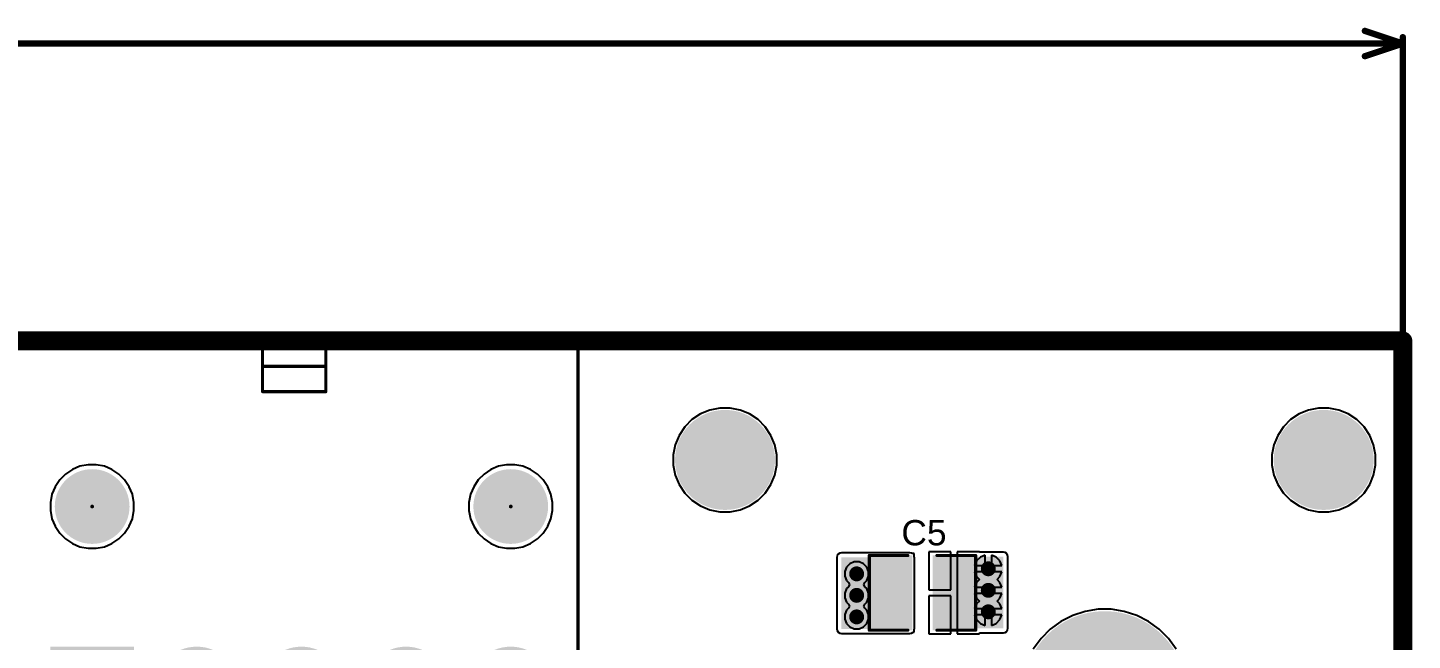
# Model space of a CAD drawing. Header units: millimetres. Extents: x -11 to 156, y -11 to 109.
# Drawn here: x 100.4 to 156, y 84.4 to 109 of the extents above; entities that cross this region are included whole.
import ezdxf

# ---------------------------------------------------------------- set-up
doc = ezdxf.new("R2010")
doc.units = ezdxf.units.MM
for name, color, linetype in [('BottomLayer', 5, 'Continuous'), ('BottomSolder', 6, 'Continuous'), ('Mechanical1', 6, 'Continuous'), ('Mechanical2', 216, 'Continuous'), ('MultiLayer', 9, 'Continuous'), ('PadHoleLayer', 156, 'Continuous'), ('TopLayer', 1, 'Continuous'), ('TopOverlay', 2, 'Continuous'), ('TopPaste', 8, 'Continuous'), ('TopSolder', 216, 'Continuous'), ('ViaHoleLayer', 16, 'Continuous')]:
    doc.layers.add(name, color=color, linetype=linetype)
doc.styles.add('Arial', font='', dxfattribs={"height": 0.2})
doc.styles.get('Arial').set_extended_font_data('Arial')

# ---------------------------------------------------------------- blocks, each defined once
blk = doc.blocks.new('0039301100_81')
at = {"layer": 'BottomLayer'}
h = blk.add_hatch(color=5, dxfattribs=at)
edge = h.paths.add_edge_path()
edge.add_arc((-16.8, 5.5), 1.6, 0, 360)
h = blk.add_hatch(color=5, dxfattribs=at)
edge = h.paths.add_edge_path()
edge.add_arc((-12.6, 5.5), 1.6, 0, 360)
h = blk.add_hatch(color=5, dxfattribs=at)
edge = h.paths.add_edge_path()
edge.add_arc((-8.4, 5.5), 1.6, 0, 360)
h = blk.add_hatch(color=5, dxfattribs=at)
edge = h.paths.add_edge_path()
edge.add_arc((-4.2, 5.5), 1.6, 0, 360)
h = blk.add_hatch(color=5, dxfattribs=at)
edge = h.paths.add_edge_path()
edge.add_arc((0, 5.5), 1.6, 0, 360)
h = blk.add_hatch(color=5, dxfattribs=at)
edge = h.paths.add_edge_path()
edge.add_arc((-16.8, 0), 1.6, 0, 360)
h = blk.add_hatch(color=5, dxfattribs=at)
edge = h.paths.add_edge_path()
edge.add_arc((-12.6, 0), 1.6, 0, 360)
h = blk.add_hatch(color=5, dxfattribs=at)
edge = h.paths.add_edge_path()
edge.add_arc((-8.4, 0), 1.6, 0, 360)
h = blk.add_hatch(color=5, dxfattribs=at)
edge = h.paths.add_edge_path()
edge.add_arc((-4.2, 0), 1.6, 0, 360)
blk.add_hatch(color=5, dxfattribs=at).paths.add_polyline_path([(-1.6, 1.6), (1.6, 1.6), (1.6, -1.6), (-1.6, -1.6)])
at = {"layer": 'BottomSolder'}
h = blk.add_hatch(color=6, dxfattribs=at)
edge = h.paths.add_edge_path()
edge.add_arc((-16.8, 5.5), 1.676, 0, 360)
h = blk.add_hatch(color=6, dxfattribs=at)
edge = h.paths.add_edge_path()
edge.add_arc((-12.6, 5.5), 1.676, 0, 360)
h = blk.add_hatch(color=6, dxfattribs=at)
edge = h.paths.add_edge_path()
edge.add_arc((-8.4, 5.5), 1.676, 0, 360)
h = blk.add_hatch(color=6, dxfattribs=at)
edge = h.paths.add_edge_path()
edge.add_arc((-4.2, 5.5), 1.676, 0, 360)
h = blk.add_hatch(color=6, dxfattribs=at)
edge = h.paths.add_edge_path()
edge.add_arc((0, 5.5), 1.676, 0, 360)
h = blk.add_hatch(color=6, dxfattribs=at)
edge = h.paths.add_edge_path()
edge.add_arc((-16.8, 0), 1.676, 0, 360)
h = blk.add_hatch(color=6, dxfattribs=at)
edge = h.paths.add_edge_path()
edge.add_arc((-12.6, 0), 1.676, 0, 360)
h = blk.add_hatch(color=6, dxfattribs=at)
edge = h.paths.add_edge_path()
edge.add_arc((-8.4, 0), 1.676, 0, 360)
h = blk.add_hatch(color=6, dxfattribs=at)
edge = h.paths.add_edge_path()
edge.add_arc((-4.2, 0), 1.676, 0, 360)
blk.add_hatch(color=6, dxfattribs=at).paths.add_polyline_path([(-1.676, 1.676), (1.676, 1.676), (1.676, -1.676), (-1.676, -1.676)])
h = blk.add_hatch(color=6, dxfattribs=at)
edge = h.paths.add_edge_path()
edge.add_arc((-16.8, -7.3), 0.0762, 0, 360)
h = blk.add_hatch(color=6, dxfattribs=at)
edge = h.paths.add_edge_path()
edge.add_arc((0, -7.3), 0.0762, 0, 360)
at = {"layer": 'MultiLayer'}
h = blk.add_hatch(color=9, dxfattribs=at)
edge = h.paths.add_edge_path()
edge.add_arc((-16.8, 5.5), 1.6, 0, 360)
h = blk.add_hatch(color=9, dxfattribs=at)
edge = h.paths.add_edge_path()
edge.add_arc((-12.6, 5.5), 1.6, 0, 360)
h = blk.add_hatch(color=9, dxfattribs=at)
edge = h.paths.add_edge_path()
edge.add_arc((-8.4, 5.5), 1.6, 0, 360)
h = blk.add_hatch(color=9, dxfattribs=at)
edge = h.paths.add_edge_path()
edge.add_arc((-4.2, 5.5), 1.6, 0, 360)
h = blk.add_hatch(color=9, dxfattribs=at)
edge = h.paths.add_edge_path()
edge.add_arc((0, 5.5), 1.6, 0, 360)
h = blk.add_hatch(color=9, dxfattribs=at)
edge = h.paths.add_edge_path()
edge.add_arc((-16.8, 0), 1.6, 0, 360)
h = blk.add_hatch(color=9, dxfattribs=at)
edge = h.paths.add_edge_path()
edge.add_arc((-12.6, 0), 1.6, 0, 360)
h = blk.add_hatch(color=9, dxfattribs=at)
edge = h.paths.add_edge_path()
edge.add_arc((-8.4, 0), 1.6, 0, 360)
h = blk.add_hatch(color=9, dxfattribs=at)
edge = h.paths.add_edge_path()
edge.add_arc((-4.2, 0), 1.6, 0, 360)
at = {"layer": 'PadHoleLayer'}
h = blk.add_hatch(color=156, dxfattribs=at)
edge = h.paths.add_edge_path()
edge.add_arc((-16.8, 5.5), 0.91, 0, 360)
h = blk.add_hatch(color=156, dxfattribs=at)
edge = h.paths.add_edge_path()
edge.add_arc((-12.6, 5.5), 0.91, 0, 360)
h = blk.add_hatch(color=156, dxfattribs=at)
edge = h.paths.add_edge_path()
edge.add_arc((-8.4, 5.5), 0.91, 0, 360)
h = blk.add_hatch(color=156, dxfattribs=at)
edge = h.paths.add_edge_path()
edge.add_arc((-4.2, 5.5), 0.91, 0, 360)
h = blk.add_hatch(color=156, dxfattribs=at)
edge = h.paths.add_edge_path()
edge.add_arc((0, 5.5), 0.91, 0, 360)
h = blk.add_hatch(color=156, dxfattribs=at)
edge = h.paths.add_edge_path()
edge.add_arc((-16.8, 0), 0.91, 0, 360)
h = blk.add_hatch(color=156, dxfattribs=at)
edge = h.paths.add_edge_path()
edge.add_arc((-12.6, 0), 0.91, 0, 360)
h = blk.add_hatch(color=156, dxfattribs=at)
edge = h.paths.add_edge_path()
edge.add_arc((-8.4, 0), 0.91, 0, 360)
h = blk.add_hatch(color=156, dxfattribs=at)
edge = h.paths.add_edge_path()
edge.add_arc((-4.2, 0), 0.91, 0, 360)
h = blk.add_hatch(color=156, dxfattribs=at)
edge = h.paths.add_edge_path()
edge.add_arc((0, 0), 0.91, 0, 360)
h = blk.add_hatch(color=156, dxfattribs=at)
edge = h.paths.add_edge_path()
edge.add_arc((-16.8, -7.3), 1.5, 0, 360)
h = blk.add_hatch(color=156, dxfattribs=at)
edge = h.paths.add_edge_path()
edge.add_arc((0, -7.3), 1.5, 0, 360)
at = {"layer": 'TopLayer'}
h = blk.add_hatch(color=1, dxfattribs=at)
edge = h.paths.add_edge_path()
edge.add_arc((-16.8, 5.5), 1.6, 0, 360)
h = blk.add_hatch(color=1, dxfattribs=at)
edge = h.paths.add_edge_path()
edge.add_arc((-12.6, 5.5), 1.6, 0, 360)
h = blk.add_hatch(color=1, dxfattribs=at)
edge = h.paths.add_edge_path()
edge.add_arc((-8.4, 5.5), 1.6, 0, 360)
h = blk.add_hatch(color=1, dxfattribs=at)
edge = h.paths.add_edge_path()
edge.add_arc((-4.2, 5.5), 1.6, 0, 360)
h = blk.add_hatch(color=1, dxfattribs=at)
edge = h.paths.add_edge_path()
edge.add_arc((0, 5.5), 1.6, 0, 360)
h = blk.add_hatch(color=1, dxfattribs=at)
edge = h.paths.add_edge_path()
edge.add_arc((-16.8, 0), 1.6, 0, 360)
h = blk.add_hatch(color=1, dxfattribs=at)
edge = h.paths.add_edge_path()
edge.add_arc((-12.6, 0), 1.6, 0, 360)
h = blk.add_hatch(color=1, dxfattribs=at)
edge = h.paths.add_edge_path()
edge.add_arc((-8.4, 0), 1.6, 0, 360)
h = blk.add_hatch(color=1, dxfattribs=at)
edge = h.paths.add_edge_path()
edge.add_arc((-4.2, 0), 1.6, 0, 360)
blk.add_hatch(color=1, dxfattribs=at).paths.add_polyline_path([(-1.6, 1.6), (1.6, 1.6), (1.6, -1.6), (-1.6, -1.6)])
at = {"layer": 'TopSolder'}
h = blk.add_hatch(color=216, dxfattribs=at)
edge = h.paths.add_edge_path()
edge.add_arc((-16.8, 5.5), 1.676, 0, 360)
h = blk.add_hatch(color=216, dxfattribs=at)
edge = h.paths.add_edge_path()
edge.add_arc((-12.6, 5.5), 1.676, 0, 360)
h = blk.add_hatch(color=216, dxfattribs=at)
edge = h.paths.add_edge_path()
edge.add_arc((-8.4, 5.5), 1.676, 0, 360)
h = blk.add_hatch(color=216, dxfattribs=at)
edge = h.paths.add_edge_path()
edge.add_arc((-4.2, 5.5), 1.676, 0, 360)
h = blk.add_hatch(color=216, dxfattribs=at)
edge = h.paths.add_edge_path()
edge.add_arc((0, 5.5), 1.676, 0, 360)
h = blk.add_hatch(color=216, dxfattribs=at)
edge = h.paths.add_edge_path()
edge.add_arc((-16.8, 0), 1.676, 0, 360)
h = blk.add_hatch(color=216, dxfattribs=at)
edge = h.paths.add_edge_path()
edge.add_arc((-12.6, 0), 1.676, 0, 360)
h = blk.add_hatch(color=216, dxfattribs=at)
edge = h.paths.add_edge_path()
edge.add_arc((-8.4, 0), 1.676, 0, 360)
h = blk.add_hatch(color=216, dxfattribs=at)
edge = h.paths.add_edge_path()
edge.add_arc((-4.2, 0), 1.676, 0, 360)
blk.add_hatch(color=216, dxfattribs=at).paths.add_polyline_path([(-1.676, 1.676), (1.676, 1.676), (1.676, -1.676), (-1.676, -1.676)])
h = blk.add_hatch(color=216, dxfattribs=at)
edge = h.paths.add_edge_path()
edge.add_arc((-16.8, -7.3), 0.0762, 0, 360)
h = blk.add_hatch(color=216, dxfattribs=at)
edge = h.paths.add_edge_path()
edge.add_arc((0, -7.3), 0.0762, 0, 360)
at = {"layer": 'TopOverlay', "const_width": 0.127}
for points in [[(-18.276, 6.04), (-19.5, 6.04)], [(-19.5, 6.04), (-19.5, -13.9)], [(3.1, 6.04), (1.476, 6.04)], [(3.1, 6.04), (3.1, -13.9)], [(-9.378, -11.911), (-9.378, -13.9)], [(-6.838, -11.911), (-9.378, -11.911)], [(-6.838, -11.911), (-6.838, -13.9)], [(-6.838, -12.928), (-9.378, -12.928)], [(3.1, -13.9), (-19.5, -13.9)]]:
    blk.add_lwpolyline(points, dxfattribs=at)
at = {"layer": 'TopOverlay', "const_width": 0.0635}
for points in [[(-19.532, 6.04, 1), (-19.468, 6.04, 1)], [(-19.532, 6.04, 1), (-19.468, 6.04, 1)], [(-18.308, 6.04, 1), (-18.244, 6.04, 1)], [(1.444, 6.04, 1), (1.508, 6.04, 1)], [(3.068, 6.04, 1), (3.132, 6.04, 1)], [(3.068, 6.04, 1), (3.132, 6.04, 1)], [(-9.41, -11.911, 1), (-9.347, -11.911, 1)], [(-9.41, -11.911, 1), (-9.347, -11.911, 1)], [(-6.87, -11.911, 1), (-6.807, -11.911, 1)], [(-6.87, -11.911, 1), (-6.807, -11.911, 1)], [(-9.41, -12.928, 1), (-9.347, -12.928, 1)], [(-6.87, -12.928, 1), (-6.807, -12.928, 1)], [(-19.532, -13.9, 1), (-19.468, -13.9, 1)], [(-19.532, -13.9, 1), (-19.468, -13.9, 1)], [(-9.41, -13.9, 1), (-9.347, -13.9, 1)], [(-6.87, -13.9, 1), (-6.807, -13.9, 1)], [(3.068, -13.9, 1), (3.132, -13.9, 1)], [(3.068, -13.9, 1), (3.132, -13.9, 1)]]:
    blk.add_lwpolyline(points, format="xyb", close=True, dxfattribs=at)
at = {"layer": 'TopOverlay'}
blk.add_text('1', height=1.016, dxfattribs=at).set_placement((2.181, -0.479))
blk = doc.blocks.new('C___1210_120')
at = {"layer": 'TopLayer'}
for points in [[(-2.032, 1.397), (-0.508, 1.397), (-0.508, -1.397), (-2.032, -1.397)], [(0.508, 1.397), (2.032, 1.397), (2.032, -1.397), (0.508, -1.397)]]:
    blk.add_hatch(color=1, dxfattribs=at).paths.add_polyline_path(points)
at = {"layer": 'TopPaste'}
for points in [[(-2.032, 1.397), (-0.508, 1.397), (-0.508, -1.397), (-2.032, -1.397)], [(0.508, 1.397), (2.032, 1.397), (2.032, -1.397), (0.508, -1.397)]]:
    blk.add_hatch(color=8, dxfattribs=at).paths.add_polyline_path(points)
at = {"layer": 'TopSolder'}
for points in [[(-2.1336, 1.4986), (-0.4064, 1.4986), (-0.4064, -1.4986), (-2.1336, -1.4986)], [(0.4064, 1.4986), (2.1336, 1.4986), (2.1336, -1.4986), (0.4064, -1.4986)]]:
    blk.add_hatch(color=216, dxfattribs=at).paths.add_polyline_path(points)
at = {"layer": 'TopOverlay', "const_width": 0.127}
for points in [[(-2.1336, 1.4986), (-0.5842, 1.4986)], [(-2.1336, -1.4986), (-2.1336, 1.4986)], [(0.5842, 1.4986), (2.1336, 1.4986)], [(2.1336, -1.4986), (2.1336, 1.4986)], [(-2.1336, -1.4986), (-0.5842, -1.4986)], [(0.5842, -1.4986), (2.1336, -1.4986)]]:
    blk.add_lwpolyline(points, dxfattribs=at)
at = {"layer": 'TopOverlay', "const_width": 0.0635}
for points in [[(-2.16535, 1.4986, 1), (-2.10185, 1.4986, 1)], [(-2.16535, 1.4986, 1), (-2.10185, 1.4986, 1)], [(-0.61595, 1.4986, 1), (-0.55245, 1.4986, 1)], [(0.55245, 1.4986, 1), (0.61595, 1.4986, 1)], [(2.10185, 1.4986, 1), (2.16535, 1.4986, 1)], [(2.10185, 1.4986, 1), (2.16535, 1.4986, 1)], [(-2.16535, -1.4986, 1), (-2.10185, -1.4986, 1)], [(-2.16535, -1.4986, 1), (-2.10185, -1.4986, 1)], [(-0.61595, -1.4986, 1), (-0.55245, -1.4986, 1)], [(0.55245, -1.4986, 1), (0.61595, -1.4986, 1)], [(2.10185, -1.4986, 1), (2.16535, -1.4986, 1)], [(2.10185, -1.4986, 1), (2.16535, -1.4986, 1)]]:
    blk.add_lwpolyline(points, format="xyb", close=True, dxfattribs=at)

msp = doc.modelspace()

# ---------------------------------------------------------------- hatches: boundary and pattern name
at = {"layer": 'BottomLayer'}
h = msp.add_hatch(color=5, dxfattribs=at)
edge = h.paths.add_edge_path()
edge.add_arc((128.372, 91.618), 1.905, 0, 360)
h = msp.add_hatch(color=5, dxfattribs=at)
edge = h.paths.add_edge_path()
edge.add_arc((152.4, 91.618), 1.905, 0, 360)
h = msp.add_hatch(color=5, dxfattribs=at)
edge = h.paths.add_edge_path()
edge.add_arc((133.655, 87.046), 0.3, 0, 360)
h = msp.add_hatch(color=5, dxfattribs=at)
edge = h.paths.add_edge_path()
edge.add_arc((138.938, 87.249), 0.3, 0, 360)
h = msp.add_hatch(color=5, dxfattribs=at)
edge = h.paths.add_edge_path()
edge.add_arc((133.655, 86.182), 0.3, 0, 360)
h = msp.add_hatch(color=5, dxfattribs=at)
edge = h.paths.add_edge_path()
edge.add_arc((138.938, 86.385), 0.3, 0, 360)
h = msp.add_hatch(color=5, dxfattribs=at)
edge = h.paths.add_edge_path()
edge.add_arc((133.655, 85.319), 0.3, 0, 360)
h = msp.add_hatch(color=5, dxfattribs=at)
edge = h.paths.add_edge_path()
edge.add_arc((138.938, 85.522), 0.3, 0, 360)
h = msp.add_hatch(color=5, dxfattribs=at)
edge = h.paths.add_edge_path()
edge.add_arc((143.612, 82.271), 3.175, 0, 360)
at = {"layer": 'BottomSolder'}
h = msp.add_hatch(color=6, dxfattribs=at)
edge = h.paths.add_edge_path()
edge.add_arc((128.372, 91.618), 2.007, 0, 360)
h = msp.add_hatch(color=6, dxfattribs=at)
edge = h.paths.add_edge_path()
edge.add_arc((152.4, 91.618), 2.007, 0, 360)
h = msp.add_hatch(color=6, dxfattribs=at)
edge = h.paths.add_edge_path()
edge.add_arc((133.655, 87.046), 0.402, 0, 360)
h = msp.add_hatch(color=6, dxfattribs=at)
edge = h.paths.add_edge_path()
edge.add_arc((138.938, 87.249), 0.402, 0, 360)
h = msp.add_hatch(color=6, dxfattribs=at)
edge = h.paths.add_edge_path()
edge.add_arc((138.938, 86.385), 0.402, 0, 360)
h = msp.add_hatch(color=6, dxfattribs=at)
edge = h.paths.add_edge_path()
edge.add_arc((133.655, 86.182), 0.402, 0, 360)
h = msp.add_hatch(color=6, dxfattribs=at)
edge = h.paths.add_edge_path()
edge.add_arc((133.655, 85.319), 0.402, 0, 360)
h = msp.add_hatch(color=6, dxfattribs=at)
edge = h.paths.add_edge_path()
edge.add_arc((138.938, 85.522), 0.402, 0, 360)
h = msp.add_hatch(color=6, dxfattribs=at)
edge = h.paths.add_edge_path()
edge.add_arc((143.612, 82.271), 3.277, 0, 360)
at = {"layer": 'MultiLayer'}
h = msp.add_hatch(color=9, dxfattribs=at)
edge = h.paths.add_edge_path()
edge.add_arc((128.372, 91.618), 1.905, 0, 360)
h = msp.add_hatch(color=9, dxfattribs=at)
edge = h.paths.add_edge_path()
edge.add_arc((152.4, 91.618), 1.905, 0, 360)
h = msp.add_hatch(color=9, dxfattribs=at)
edge = h.paths.add_edge_path()
edge.add_arc((143.612, 82.271), 3.175, 0, 360)
at = {"layer": 'PadHoleLayer'}
h = msp.add_hatch(color=156, dxfattribs=at)
edge = h.paths.add_edge_path()
edge.add_arc((128.372, 91.618), 1.587, 0, 360)
h = msp.add_hatch(color=156, dxfattribs=at)
edge = h.paths.add_edge_path()
edge.add_arc((152.4, 91.618), 1.587, 0, 360)
at = {"layer": 'TopLayer'}
h = msp.add_hatch(color=1, dxfattribs=at)
edge = h.paths.add_edge_path()
edge.add_arc((128.372, 91.618), 1.905, 0, 360)
h = msp.add_hatch(color=1, dxfattribs=at)
edge = h.paths.add_edge_path()
edge.add_arc((152.4, 91.618), 1.905, 0, 360)
for points in [[(135.788, 87.706), (133.045, 87.706), (133.045, 84.836), (135.788, 84.836)], [(136.804, 84.861), (139.548, 84.861), (139.548, 87.732), (136.804, 87.732)]]:
    msp.add_hatch(color=1, dxfattribs=at).paths.add_polyline_path(points)
h = msp.add_hatch(color=1, dxfattribs=at)
edge = h.paths.add_edge_path()
edge.add_arc((133.655, 87.046), 0.3, 0, 360)
h = msp.add_hatch(color=1, dxfattribs=at)
edge = h.paths.add_edge_path()
edge.add_arc((138.938, 87.249), 0.3, 0, 360)
h = msp.add_hatch(color=1, dxfattribs=at)
edge = h.paths.add_edge_path()
edge.add_arc((133.655, 86.182), 0.3, 0, 360)
h = msp.add_hatch(color=1, dxfattribs=at)
edge = h.paths.add_edge_path()
edge.add_arc((138.938, 86.385), 0.3, 0, 360)
h = msp.add_hatch(color=1, dxfattribs=at)
edge = h.paths.add_edge_path()
edge.add_arc((133.655, 85.319), 0.3, 0, 360)
h = msp.add_hatch(color=1, dxfattribs=at)
edge = h.paths.add_edge_path()
edge.add_arc((138.938, 85.522), 0.3, 0, 360)
h = msp.add_hatch(color=1, dxfattribs=at)
edge = h.paths.add_edge_path()
edge.add_arc((143.612, 82.271), 3.175, 0, 360)
at = {"layer": 'TopSolder'}
h = msp.add_hatch(color=216, dxfattribs=at)
edge = h.paths.add_edge_path()
edge.add_arc((128.372, 91.618), 2.007, 0, 360)
h = msp.add_hatch(color=216, dxfattribs=at)
edge = h.paths.add_edge_path()
edge.add_arc((152.4, 91.618), 2.007, 0, 360)
h = msp.add_hatch(color=216, dxfattribs=at)
edge = h.paths.add_edge_path()
edge.add_arc((133.655, 87.046), 0.402, 0, 360)
h = msp.add_hatch(color=216, dxfattribs=at)
edge = h.paths.add_edge_path()
edge.add_arc((138.938, 87.249), 0.402, 0, 360)
h = msp.add_hatch(color=216, dxfattribs=at)
edge = h.paths.add_edge_path()
edge.add_arc((138.938, 86.385), 0.402, 0, 360)
h = msp.add_hatch(color=216, dxfattribs=at)
edge = h.paths.add_edge_path()
edge.add_arc((133.655, 86.182), 0.402, 0, 360)
h = msp.add_hatch(color=216, dxfattribs=at)
edge = h.paths.add_edge_path()
edge.add_arc((133.655, 85.319), 0.402, 0, 360)
h = msp.add_hatch(color=216, dxfattribs=at)
edge = h.paths.add_edge_path()
edge.add_arc((138.938, 85.522), 0.402, 0, 360)
h = msp.add_hatch(color=216, dxfattribs=at)
edge = h.paths.add_edge_path()
edge.add_arc((143.612, 82.271), 3.277, 0, 360)
at = {"layer": 'ViaHoleLayer'}
h = msp.add_hatch(color=16, dxfattribs=at)
edge = h.paths.add_edge_path()
edge.add_arc((138.938, 87.249), 0.15, 0, 360)
h = msp.add_hatch(color=16, dxfattribs=at)
edge = h.paths.add_edge_path()
edge.add_arc((133.655, 87.046), 0.15, 0, 360)
h = msp.add_hatch(color=16, dxfattribs=at)
edge = h.paths.add_edge_path()
edge.add_arc((133.655, 86.182), 0.15, 0, 360)
h = msp.add_hatch(color=16, dxfattribs=at)
edge = h.paths.add_edge_path()
edge.add_arc((138.938, 86.385), 0.15, 0, 360)
h = msp.add_hatch(color=16, dxfattribs=at)
edge = h.paths.add_edge_path()
edge.add_arc((138.938, 85.522), 0.15, 0, 360)
h = msp.add_hatch(color=16, dxfattribs=at)
edge = h.paths.add_edge_path()
edge.add_arc((133.655, 85.319), 0.15, 0, 360)

# ---------------------------------------------------------------- linework, layer by layer
at = {"layer": 'BottomLayer'}
for p, q in [((-3.2, 96.393), (155.485, 96.418)), ((155.485, 96.418), (155.575, 96.329)), ((155.575, 96.329), (155.575, -5.08)), ((127.385, 93.464), (127.044, 93.236)), ((127.764, 93.621), (127.385, 93.464)), ((128.166, 93.701), (127.764, 93.621)), ((128.577, 93.701), (128.166, 93.701)), ((128.979, 93.621), (128.577, 93.701)), ((129.358, 93.464), (128.979, 93.621)), ((129.699, 93.236), (129.358, 93.464)), ((151.413, 93.464), (151.072, 93.236)), ((151.792, 93.621), (151.413, 93.464)), ((152.195, 93.701), (151.792, 93.621)), ((152.605, 93.701), (152.195, 93.701)), ((153.008, 93.621), (152.605, 93.701)), ((153.387, 93.464), (153.008, 93.621)), ((153.728, 93.236), (153.387, 93.464)), ((126.754, 92.946), (126.526, 92.604)), ((127.044, 93.236), (126.754, 92.946)), ((129.989, 92.946), (129.699, 93.236)), ((130.217, 92.604), (129.989, 92.946)), ((150.782, 92.946), (150.554, 92.604)), ((151.072, 93.236), (150.782, 92.946)), ((154.018, 92.946), (153.728, 93.236)), ((154.246, 92.604), (154.018, 92.946)), ((126.526, 92.604), (126.369, 92.225)), ((130.374, 92.225), (130.217, 92.604)), ((150.554, 92.604), (150.397, 92.225)), ((154.403, 92.225), (154.246, 92.604)), ((126.369, 92.225), (126.289, 91.823)), ((126.289, 91.823), (126.289, 91.413)), ((130.454, 91.823), (130.374, 92.225)), ((130.454, 91.413), (130.454, 91.823)), ((150.397, 92.225), (150.317, 91.823)), ((150.317, 91.823), (150.317, 91.413)), ((154.483, 91.823), (154.403, 92.225)), ((154.483, 91.413), (154.483, 91.823)), ((102.177, 91.235), (101.902, 91.052)), ((102.482, 91.362), (102.177, 91.235)), ((102.806, 91.426), (102.482, 91.362)), ((103.137, 91.426), (102.806, 91.426)), ((103.461, 91.362), (103.137, 91.426)), ((103.766, 91.235), (103.461, 91.362)), ((104.041, 91.052), (103.766, 91.235)), ((118.977, 91.235), (118.702, 91.052)), ((119.282, 91.362), (118.977, 91.235)), ((119.606, 91.426), (119.282, 91.362)), ((119.937, 91.426), (119.606, 91.426)), ((120.261, 91.362), (119.937, 91.426)), ((120.566, 91.235), (120.261, 91.362)), ((120.841, 91.052), (120.566, 91.235)), ((126.289, 91.413), (126.369, 91.01)), ((130.374, 91.01), (130.454, 91.413)), ((150.317, 91.413), (150.397, 91.01)), ((154.403, 91.01), (154.483, 91.413)), ((101.668, 90.818), (101.485, 90.543)), ((101.902, 91.052), (101.668, 90.818)), ((104.275, 90.818), (104.041, 91.052)), ((104.458, 90.543), (104.275, 90.818)), ((118.468, 90.818), (118.285, 90.543)), ((118.702, 91.052), (118.468, 90.818)), ((121.075, 90.818), (120.841, 91.052)), ((121.258, 90.543), (121.075, 90.818)), ((126.369, 91.01), (126.526, 90.631)), ((126.526, 90.631), (126.754, 90.29)), ((129.989, 90.29), (130.217, 90.631)), ((130.217, 90.631), (130.374, 91.01)), ((150.397, 91.01), (150.554, 90.631)), ((150.554, 90.631), (150.782, 90.29)), ((154.018, 90.29), (154.246, 90.631)), ((154.246, 90.631), (154.403, 91.01)), ((101.358, 90.238), (101.294, 89.914)), ((101.485, 90.543), (101.358, 90.238)), ((104.585, 90.238), (104.458, 90.543)), ((104.649, 89.914), (104.585, 90.238)), ((118.158, 90.238), (118.094, 89.914)), ((118.285, 90.543), (118.158, 90.238)), ((121.385, 90.238), (121.258, 90.543)), ((121.449, 89.914), (121.385, 90.238)), ((126.754, 90.29), (127.044, 90)), ((129.699, 90), (129.989, 90.29)), ((150.782, 90.29), (151.072, 90)), ((153.728, 90), (154.018, 90.29)), ((101.294, 89.914), (101.294, 89.583)), ((101.294, 89.583), (101.358, 89.259)), ((104.585, 89.259), (104.649, 89.583)), ((104.649, 89.583), (104.649, 89.914)), ((118.094, 89.914), (118.094, 89.583)), ((118.094, 89.583), (118.158, 89.259)), ((121.385, 89.259), (121.449, 89.583)), ((121.449, 89.583), (121.449, 89.914)), ((127.044, 90), (127.385, 89.772)), ((127.385, 89.772), (127.764, 89.615)), ((127.764, 89.615), (128.166, 89.535)), ((128.166, 89.535), (128.577, 89.535)), ((128.577, 89.535), (128.979, 89.615)), ((128.979, 89.615), (129.358, 89.772)), ((129.358, 89.772), (129.699, 90)), ((151.072, 90), (151.413, 89.772)), ((151.413, 89.772), (151.792, 89.615)), ((151.792, 89.615), (152.195, 89.535)), ((152.195, 89.535), (152.605, 89.535)), ((152.605, 89.535), (153.008, 89.615)), ((153.008, 89.615), (153.387, 89.772)), ((153.387, 89.772), (153.728, 90)), ((101.358, 89.259), (101.485, 88.954)), ((101.485, 88.954), (101.668, 88.679)), ((104.275, 88.679), (104.458, 88.954)), ((104.458, 88.954), (104.585, 89.259)), ((118.158, 89.259), (118.285, 88.954)), ((118.285, 88.954), (118.468, 88.679)), ((121.075, 88.679), (121.258, 88.954)), ((121.258, 88.954), (121.385, 89.259)), ((101.668, 88.679), (101.902, 88.445)), ((101.902, 88.445), (102.177, 88.262)), ((103.766, 88.262), (104.041, 88.445)), ((104.041, 88.445), (104.275, 88.679)), ((118.468, 88.679), (118.702, 88.445)), ((118.702, 88.445), (118.977, 88.262)), ((120.566, 88.262), (120.841, 88.445)), ((120.841, 88.445), (121.075, 88.679)), ((102.177, 88.262), (102.482, 88.135)), ((102.482, 88.135), (102.806, 88.071)), ((102.806, 88.071), (103.137, 88.071)), ((103.137, 88.071), (103.461, 88.135)), ((103.461, 88.135), (103.766, 88.262)), ((118.977, 88.262), (119.282, 88.135)), ((119.282, 88.135), (119.606, 88.071)), ((119.606, 88.071), (119.937, 88.071)), ((119.937, 88.071), (120.261, 88.135)), ((120.261, 88.135), (120.566, 88.262)), ((133.25, 87.316), (133.177, 87.141)), ((133.384, 87.451), (133.25, 87.316)), ((133.56, 87.524), (133.384, 87.451)), ((133.75, 87.524), (133.56, 87.524)), ((133.925, 87.451), (133.75, 87.524)), ((134.06, 87.316), (133.925, 87.451)), ((134.133, 87.141), (134.06, 87.316)), ((138.468, 87.563), (138.391, 87.376)), ((138.391, 87.376), (138.811, 87.376)), ((138.624, 87.719), (138.468, 87.563)), ((138.811, 87.796), (138.624, 87.719)), ((138.811, 87.376), (138.811, 87.796)), ((139.252, 87.719), (139.065, 87.796)), ((139.065, 87.796), (139.065, 87.376)), ((139.065, 87.376), (139.485, 87.376)), ((139.408, 87.563), (139.252, 87.719)), ((139.485, 87.376), (139.408, 87.563)), ((133.177, 87.141), (133.177, 86.951)), ((133.177, 86.951), (133.25, 86.775)), ((133.25, 86.775), (133.328, 86.697)), ((133.328, 86.697), (133.37, 86.614)), ((133.939, 86.614), (133.982, 86.697)), ((133.982, 86.697), (134.06, 86.775)), ((134.06, 86.775), (134.133, 86.951)), ((134.133, 86.951), (134.133, 87.141)), ((139.485, 87.122), (138.391, 87.122)), ((138.391, 87.122), (138.468, 86.935)), ((138.468, 86.699), (138.391, 86.512)), ((138.468, 86.935), (138.586, 86.817)), ((138.586, 86.817), (138.468, 86.699)), ((139.29, 86.817), (139.408, 86.935)), ((139.408, 86.699), (139.29, 86.817)), ((139.408, 86.935), (139.485, 87.122)), ((139.485, 86.512), (139.408, 86.699)), ((133.25, 86.453), (133.177, 86.277)), ((133.177, 86.277), (133.177, 86.087)), ((133.328, 86.531), (133.25, 86.453)), ((133.37, 86.614), (133.328, 86.531)), ((133.982, 86.531), (133.939, 86.614)), ((134.06, 86.453), (133.982, 86.531)), ((134.133, 86.277), (134.06, 86.453)), ((134.133, 86.087), (134.133, 86.277)), ((138.391, 86.512), (139.485, 86.512)), ((139.485, 86.258), (138.391, 86.258)), ((138.391, 86.258), (138.468, 86.072)), ((139.408, 86.072), (139.485, 86.258)), ((133.177, 86.087), (133.25, 85.912)), ((133.25, 85.589), (133.177, 85.414)), ((133.25, 85.912), (133.328, 85.833)), ((133.328, 85.667), (133.25, 85.589)), ((133.328, 85.833), (133.37, 85.75)), ((133.37, 85.75), (133.328, 85.667)), ((133.939, 85.75), (133.982, 85.833)), ((133.982, 85.667), (133.939, 85.75)), ((133.982, 85.833), (134.06, 85.912)), ((134.06, 85.589), (133.982, 85.667)), ((134.06, 85.912), (134.133, 86.087)), ((134.133, 85.414), (134.06, 85.589)), ((138.468, 85.836), (138.391, 85.649)), ((138.391, 85.649), (139.485, 85.649)), ((138.468, 86.072), (138.586, 85.954)), ((138.586, 85.954), (138.468, 85.836)), ((139.29, 85.954), (139.408, 86.072)), ((139.408, 85.836), (139.29, 85.954)), ((139.485, 85.649), (139.408, 85.836)), ((143.348, 85.623), (142.826, 85.541)), ((143.875, 85.623), (143.348, 85.623)), ((144.397, 85.541), (143.875, 85.623)), ((133.177, 85.414), (133.177, 85.224)), ((133.177, 85.224), (133.25, 85.048)), ((133.25, 85.048), (133.384, 84.914)), ((133.925, 84.914), (134.06, 85.048)), ((134.06, 85.048), (134.133, 85.224)), ((134.133, 85.224), (134.133, 85.414)), ((138.811, 85.395), (138.391, 85.395)), ((138.391, 85.395), (138.468, 85.208)), ((138.468, 85.208), (138.624, 85.052)), ((138.624, 85.052), (138.811, 84.975)), ((138.811, 84.975), (138.811, 85.395)), ((139.485, 85.395), (139.065, 85.395)), ((139.065, 85.395), (139.065, 84.975)), ((139.065, 84.975), (139.252, 85.052)), ((139.252, 85.052), (139.408, 85.208)), ((139.408, 85.208), (139.485, 85.395)), ((141.854, 85.138), (141.427, 84.828)), ((142.325, 85.378), (141.854, 85.138)), ((142.826, 85.541), (142.325, 85.378)), ((144.899, 85.378), (144.397, 85.541)), ((145.369, 85.138), (144.899, 85.378)), ((145.796, 84.828), (145.369, 85.138)), ((133.384, 84.914), (133.56, 84.841)), ((133.56, 84.841), (133.75, 84.841)), ((133.75, 84.841), (133.925, 84.914)), ((141.427, 84.828), (141.054, 84.455)), ((146.169, 84.455), (145.796, 84.828)), ((141.054, 84.455), (140.744, 84.028)), ((146.479, 84.028), (146.169, 84.455))]:
    msp.add_line(p, q, dxfattribs=at)
at = {"layer": 'Mechanical1', "const_width": 0.254}
for points in [[(154.051, 108.839), (155.575, 108.331)], [(88.659, 108.331), (155.575, 108.331)], [(154.051, 107.823), (155.575, 108.331)], [(155.575, -4.445), (155.575, 108.585)]]:
    msp.add_lwpolyline(points, dxfattribs=at)
at = {"layer": 'Mechanical1', "const_width": 0.127}
for points in [[(153.988, 108.839, 1), (154.115, 108.839, 1)], [(155.512, 108.585, 1), (155.639, 108.585, 1)], [(155.512, 108.331, 1), (155.639, 108.331, 1)], [(155.512, 108.331, 1), (155.639, 108.331, 1)], [(155.512, 108.331, 1), (155.639, 108.331, 1)], [(153.988, 107.823, 1), (154.115, 107.823, 1)]]:
    msp.add_lwpolyline(points, format="xyb", close=True, dxfattribs=at)
at = {"layer": 'Mechanical2', "const_width": 0.762}
for points in [[(-3.226, 96.393), (155.575, 96.393)], [(155.575, 96.393), (155.575, -5.08)]]:
    msp.add_lwpolyline(points, dxfattribs=at)
at = {"layer": 'Mechanical2', "const_width": 0.381}
msp.add_lwpolyline([(155.385, 96.393, 1), (155.766, 96.393, 1)], format="xyb", close=True, dxfattribs=at)
msp.add_lwpolyline([(155.385, 96.393, 1), (155.766, 96.393, 1)], format="xyb", close=True, dxfattribs=at)
at = {"layer": 'TopLayer'}
for p, q in [((-3.2, 96.393), (155.485, 96.418)), ((155.485, 96.418), (155.575, 96.329)), ((155.575, 96.329), (155.575, -5.08)), ((127.385, 93.464), (127.044, 93.236)), ((127.764, 93.621), (127.385, 93.464)), ((128.166, 93.701), (127.764, 93.621)), ((128.577, 93.701), (128.166, 93.701)), ((128.979, 93.621), (128.577, 93.701)), ((129.358, 93.464), (128.979, 93.621)), ((129.699, 93.236), (129.358, 93.464)), ((151.413, 93.464), (151.072, 93.236)), ((151.792, 93.621), (151.413, 93.464)), ((152.195, 93.701), (151.792, 93.621)), ((152.605, 93.701), (152.195, 93.701)), ((153.008, 93.621), (152.605, 93.701)), ((153.387, 93.464), (153.008, 93.621)), ((153.728, 93.236), (153.387, 93.464)), ((126.754, 92.946), (126.526, 92.604)), ((127.044, 93.236), (126.754, 92.946)), ((129.989, 92.946), (129.699, 93.236)), ((130.217, 92.604), (129.989, 92.946)), ((150.782, 92.946), (150.554, 92.604)), ((151.072, 93.236), (150.782, 92.946)), ((154.018, 92.946), (153.728, 93.236)), ((154.246, 92.604), (154.018, 92.946)), ((126.526, 92.604), (126.369, 92.225)), ((130.374, 92.225), (130.217, 92.604)), ((150.554, 92.604), (150.397, 92.225)), ((154.403, 92.225), (154.246, 92.604)), ((126.369, 92.225), (126.289, 91.823)), ((126.289, 91.823), (126.289, 91.413)), ((130.454, 91.823), (130.374, 92.225)), ((130.454, 91.413), (130.454, 91.823)), ((150.397, 92.225), (150.317, 91.823)), ((150.317, 91.823), (150.317, 91.413)), ((154.483, 91.823), (154.403, 92.225)), ((154.483, 91.413), (154.483, 91.823)), ((102.177, 91.235), (101.902, 91.052)), ((102.482, 91.362), (102.177, 91.235)), ((102.806, 91.426), (102.482, 91.362)), ((103.137, 91.426), (102.806, 91.426)), ((103.461, 91.362), (103.137, 91.426)), ((103.766, 91.235), (103.461, 91.362)), ((104.041, 91.052), (103.766, 91.235)), ((118.977, 91.235), (118.702, 91.052)), ((119.282, 91.362), (118.977, 91.235)), ((119.606, 91.426), (119.282, 91.362)), ((119.937, 91.426), (119.606, 91.426)), ((120.261, 91.362), (119.937, 91.426)), ((120.566, 91.235), (120.261, 91.362)), ((120.841, 91.052), (120.566, 91.235)), ((126.289, 91.413), (126.369, 91.01)), ((130.374, 91.01), (130.454, 91.413)), ((150.317, 91.413), (150.397, 91.01)), ((154.403, 91.01), (154.483, 91.413)), ((101.668, 90.818), (101.485, 90.543)), ((101.902, 91.052), (101.668, 90.818)), ((104.275, 90.818), (104.041, 91.052)), ((104.458, 90.543), (104.275, 90.818)), ((118.468, 90.818), (118.285, 90.543)), ((118.702, 91.052), (118.468, 90.818)), ((121.075, 90.818), (120.841, 91.052)), ((121.258, 90.543), (121.075, 90.818)), ((126.369, 91.01), (126.526, 90.631)), ((126.526, 90.631), (126.754, 90.29)), ((129.989, 90.29), (130.217, 90.631)), ((130.217, 90.631), (130.374, 91.01)), ((150.397, 91.01), (150.554, 90.631)), ((150.554, 90.631), (150.782, 90.29)), ((154.018, 90.29), (154.246, 90.631)), ((154.246, 90.631), (154.403, 91.01)), ((101.358, 90.238), (101.294, 89.914)), ((101.485, 90.543), (101.358, 90.238)), ((104.585, 90.238), (104.458, 90.543)), ((104.649, 89.914), (104.585, 90.238)), ((118.158, 90.238), (118.094, 89.914)), ((118.285, 90.543), (118.158, 90.238)), ((121.385, 90.238), (121.258, 90.543)), ((121.449, 89.914), (121.385, 90.238)), ((126.754, 90.29), (127.044, 90)), ((129.699, 90), (129.989, 90.29)), ((150.782, 90.29), (151.072, 90)), ((153.728, 90), (154.018, 90.29)), ((101.294, 89.914), (101.294, 89.583)), ((101.294, 89.583), (101.358, 89.259)), ((104.585, 89.259), (104.649, 89.583)), ((104.649, 89.583), (104.649, 89.914)), ((118.094, 89.914), (118.094, 89.583)), ((118.094, 89.583), (118.158, 89.259)), ((121.385, 89.259), (121.449, 89.583)), ((121.449, 89.583), (121.449, 89.914)), ((127.044, 90), (127.385, 89.772)), ((127.385, 89.772), (127.764, 89.615)), ((127.764, 89.615), (128.166, 89.535)), ((128.166, 89.535), (128.577, 89.535)), ((128.577, 89.535), (128.979, 89.615)), ((128.979, 89.615), (129.358, 89.772)), ((129.358, 89.772), (129.699, 90)), ((151.072, 90), (151.413, 89.772)), ((151.413, 89.772), (151.792, 89.615)), ((151.792, 89.615), (152.195, 89.535)), ((152.195, 89.535), (152.605, 89.535)), ((152.605, 89.535), (153.008, 89.615)), ((153.008, 89.615), (153.387, 89.772)), ((153.387, 89.772), (153.728, 90)), ((101.358, 89.259), (101.485, 88.954)), ((101.485, 88.954), (101.668, 88.679)), ((104.275, 88.679), (104.458, 88.954)), ((104.458, 88.954), (104.585, 89.259)), ((118.158, 89.259), (118.285, 88.954)), ((118.285, 88.954), (118.468, 88.679)), ((121.075, 88.679), (121.258, 88.954)), ((121.258, 88.954), (121.385, 89.259)), ((101.668, 88.679), (101.902, 88.445)), ((101.902, 88.445), (102.177, 88.262)), ((103.766, 88.262), (104.041, 88.445)), ((104.041, 88.445), (104.275, 88.679)), ((118.468, 88.679), (118.702, 88.445)), ((118.702, 88.445), (118.977, 88.262)), ((120.566, 88.262), (120.841, 88.445)), ((120.841, 88.445), (121.075, 88.679)), ((102.177, 88.262), (102.482, 88.135)), ((102.482, 88.135), (102.806, 88.071)), ((102.806, 88.071), (103.137, 88.071)), ((103.137, 88.071), (103.461, 88.135)), ((103.461, 88.135), (103.766, 88.262)), ((118.977, 88.262), (119.282, 88.135)), ((119.282, 88.135), (119.606, 88.071)), ((119.606, 88.071), (119.937, 88.071)), ((119.937, 88.071), (120.261, 88.135)), ((120.261, 88.135), (120.566, 88.262)), ((132.917, 87.834), (132.878, 87.776)), ((132.976, 87.874), (132.917, 87.834)), ((133.045, 87.887), (132.976, 87.874)), ((135.788, 87.887), (133.045, 87.887)), ((135.858, 87.874), (135.788, 87.887)), ((135.88, 87.859), (135.858, 87.874)), ((135.966, 87.859), (135.88, 87.859)), ((135.966, 87.724), (135.966, 87.859)), ((137.439, 87.935), (136.55, 87.935)), ((136.55, 87.935), (136.55, 86.411)), ((137.439, 86.411), (137.439, 87.935)), ((138.582, 87.935), (137.693, 87.935)), ((137.693, 87.935), (137.693, 86.284)), ((138.582, 87.913), (138.582, 87.935)), ((139.548, 87.913), (138.582, 87.913)), ((139.617, 87.899), (139.548, 87.913)), ((139.676, 87.86), (139.617, 87.899)), ((139.715, 87.801), (139.676, 87.86)), ((132.878, 87.776), (132.864, 87.706)), ((132.864, 87.706), (132.864, 84.836)), ((135.97, 87.706), (135.966, 87.724)), ((135.97, 84.836), (135.97, 87.706)), ((139.729, 87.732), (139.715, 87.801)), ((139.729, 84.861), (139.729, 87.732)), ((136.55, 86.411), (137.439, 86.411)), ((137.439, 86.157), (136.55, 86.157)), ((136.55, 86.157), (136.55, 84.633)), ((137.439, 84.633), (137.439, 86.157)), ((137.693, 86.284), (137.693, 84.633)), ((143.348, 85.623), (142.826, 85.541)), ((143.875, 85.623), (143.348, 85.623)), ((144.397, 85.541), (143.875, 85.623)), ((141.854, 85.138), (141.427, 84.828)), ((142.325, 85.378), (141.854, 85.138)), ((142.826, 85.541), (142.325, 85.378)), ((144.899, 85.378), (144.397, 85.541)), ((145.369, 85.138), (144.899, 85.378)), ((145.796, 84.828), (145.369, 85.138)), ((132.864, 84.836), (132.878, 84.767)), ((132.878, 84.767), (132.917, 84.708)), ((132.917, 84.708), (132.976, 84.669)), ((132.976, 84.669), (133.045, 84.655)), ((133.045, 84.655), (135.788, 84.655)), ((135.788, 84.655), (135.858, 84.669)), ((135.858, 84.669), (135.917, 84.708)), ((135.917, 84.708), (135.917, 84.709)), ((135.917, 84.709), (135.966, 84.709)), ((135.966, 84.818), (135.97, 84.836)), ((135.966, 84.709), (135.966, 84.818)), ((136.55, 84.633), (137.439, 84.633)), ((137.693, 84.633), (138.582, 84.633)), ((138.582, 84.633), (138.582, 84.68)), ((138.582, 84.68), (139.548, 84.68)), ((139.548, 84.68), (139.617, 84.694)), ((139.617, 84.694), (139.676, 84.733)), ((139.676, 84.733), (139.715, 84.792)), ((139.715, 84.792), (139.729, 84.861)), ((141.427, 84.828), (141.054, 84.455)), ((146.169, 84.455), (145.796, 84.828)), ((141.054, 84.455), (140.744, 84.028)), ((146.479, 84.028), (146.169, 84.455))]:
    msp.add_line(p, q, dxfattribs=at)

# ---------------------------------------------------------------- block references
at = {"rotation": 180}
msp.add_blockref('0039301100_81', (102.972, 82.448), dxfattribs=at)
msp.add_blockref('C___1210_120', (136.296, 86.284))

# ---------------------------------------------------------------- texts
at = {"layer": 'TopOverlay', "style": 'Arial'}
msp.add_text('C5', height=1.016, dxfattribs=at).set_placement((135.45, 88.189))

doc.saveas('drawing.dxf')
